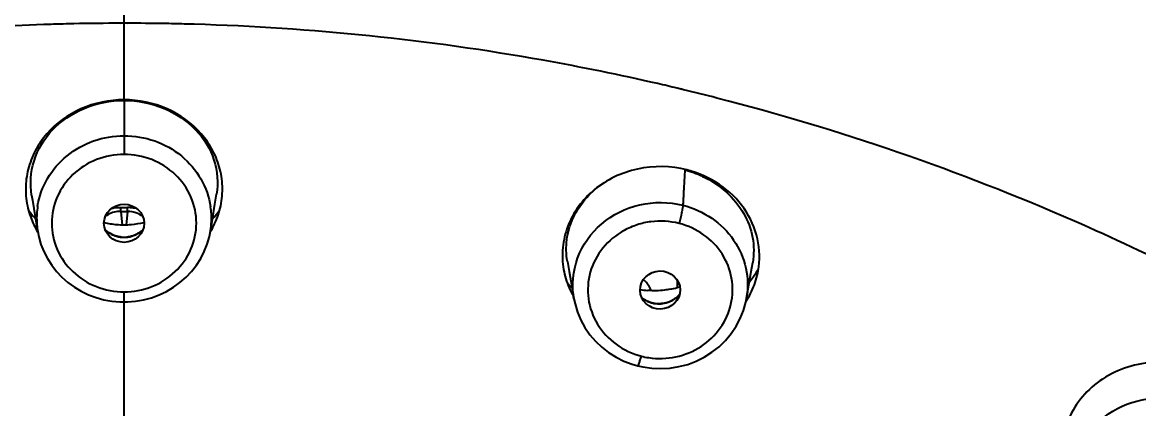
# Model space of a CAD drawing. Header units: millimetres. Extents: x 15137 to 17513, y -10160 to -6800.
# Drawn here: x 16531.18 to 16553.4, y -8228.93 to -8221.23 of the extents above; entities that cross this region are included whole.
import ezdxf

# ---------------------------------------------------------------- set-up
doc = ezdxf.new("R2010")
doc.units = ezdxf.units.MM
doc.styles.add('ARIAL', font='arial.ttf')
doc.dimstyles.get("Standard").update_dxf_attribs({"dimtxt": 15, "dimasz": 15, "dimexe": 0.18, "dimexo": 0.0625, "dimgap": 4, "dimtad": 0, "dimdec": 1, "dimdsep": 46, "dimtxsty": 'ARIAL', "dimcen": 0, "dimclrd": 5, "dimclre": 5, "dimclrt": 5, "dimadec": 0, "dimazin": 0, "dimtfac": 1, "dimtdec": 1, "dimtofl": 0, "dimtmove": 0, "dimatfit": 3, "dimfxl": 1, "dimtolj": 1, "dimtzin": 0, "dimarcsym": 0})

# ---------------------------------------------------------------- blocks, each defined once
blk = doc.blocks.new('*D72')
at = {"color": 5, "lineweight": -2, "transparency": 16777216}
for p, q in [((16473.239, -8277.12), (16473.239, -8173.164)), ((16593.175, -8277.612), (16593.175, -8173.164)), ((16488.239, -8173.344), (16504.502, -8173.344)), ((16578.175, -8173.344), (16561.912, -8173.344))]:
    blk.add_line(p, q, dxfattribs=at)
at = {"color": 5, "transparency": 16777216}
for points in [[(16488.239, -8170.844), (16488.239, -8175.844), (16473.239, -8173.344)], [(16578.175, -8170.844), (16578.175, -8175.844), (16593.175, -8173.344)]]:
    blk.add_solid(points, dxfattribs=at)
at = {"layer": 'Defpoints', "color": 0, "transparency": 16777216}
for p in [(16593.175, -8173.344), (16473.239, -8277.182), (16593.175, -8277.675)]:
    blk.add_point(p, dxfattribs=at)
at = {"color": 5, "transparency": 16777216, "insert": (16533.207, -8173.344), "char_height": 15, "attachment_point": 5, "style": 'ARIAL'}
blk.add_mtext('\\A1;%%C120', dxfattribs=at)

msp = doc.modelspace()

# ---------------------------------------------------------------- linework, layer by layer
at = {"color": 6}
msp.add_line((16533.207, -8222.779), (16533.207, -8192.279), dxfattribs=at)
at = {"linetype": 'Continuous'}
for p, q in [((16533.207, -8221.253), (16533.141, -8221.255)), ((16533.272, -8221.253), (16533.141, -8221.253)), ((16533.272, -8221.255), (16533.207, -8221.253)), ((16533.207, -8222.779), (16533.207, -8221.253)), ((16544.302, -8222.567), (16544.215, -8222.548)), ((16544.346, -8222.577), (16544.216, -8222.546)), ((16544.345, -8222.578), (16544.302, -8222.567)), ((16533.207, -8222.79), (16533.207, -8223.865)), ((16531.367, -8224.678), (16531.384, -8224.78)), ((16531.384, -8224.78), (16531.467, -8225.274)), ((16535.014, -8224.86), (16535.047, -8224.659)), ((16533.141, -8225.001), (16533.141, -8224.921)), ((16533.141, -8225.001), (16533.273, -8225.001)), ((16533.141, -8225.001), (16533.167, -8225.272)), ((16533.273, -8225.001), (16533.246, -8225.272)), ((16533.273, -8225.001), (16533.273, -8224.921)), ((16531.467, -8225.274), (16531.488, -8225.4)), ((16531.488, -8225.4), (16531.51, -8225.509)), ((16534.905, -8225.502), (16534.927, -8225.388)), ((16542.032, -8225.996), (16542.067, -8226.199)), ((16542.067, -8226.199), (16542.14, -8226.61)), ((16545.671, -8226.308), (16545.703, -8226.122)), ((16545.703, -8226.122), (16545.721, -8226.018)), ((16545.599, -8226.731), (16545.671, -8226.308)), ((16545.653, -8226.412), (16545.66, -8226.404)), ((16533.207, -8226.805), (16533.207, -8226.603)), ((16542.14, -8226.61), (16542.163, -8226.744)), ((16533.207, -8229.826), (16533.207, -8226.805)), ((16545.584, -8226.807), (16545.599, -8226.732)), ((16545.599, -8226.731), (16545.599, -8226.732))]:
    msp.add_line(p, q, dxfattribs=at)
for points in [[(16534.926, -8225.393), (16534.965, -8225.161), (16535.014, -8224.86)], [(16531.51, -8225.509), (16531.553, -8225.657), (16531.611, -8225.801), (16531.682, -8225.94), (16531.766, -8226.072), (16531.863, -8226.196), (16531.971, -8226.311), (16532.09, -8226.416), (16532.219, -8226.509), (16532.356, -8226.591), (16532.5, -8226.661), (16532.65, -8226.717), (16532.805, -8226.76), (16532.963, -8226.788), (16533.123, -8226.803), (16533.207, -8226.805)], [(16533.207, -8226.805), (16533.274, -8226.804), (16533.436, -8226.79), (16533.596, -8226.763), (16533.753, -8226.72), (16533.905, -8226.664), (16534.051, -8226.595), (16534.189, -8226.513), (16534.319, -8226.418), (16534.44, -8226.313), (16534.55, -8226.196), (16534.647, -8226.071), (16534.732, -8225.938), (16534.804, -8225.797), (16534.862, -8225.652), (16534.905, -8225.502)], [(16542.163, -8226.744), (16542.185, -8226.845), (16542.234, -8227.008)], [(16543.432, -8228.078), (16543.533, -8228.1), (16543.711, -8228.125), (16543.892, -8228.133), (16544.073, -8228.122), (16544.253, -8228.093), (16544.428, -8228.047), (16544.597, -8227.983), (16544.758, -8227.903), (16544.91, -8227.807), (16545.051, -8227.696), (16545.18, -8227.572), (16545.293, -8227.436), (16545.391, -8227.29), (16545.473, -8227.136), (16545.537, -8226.974), (16545.584, -8226.807)], [(16542.234, -8227.008), (16542.299, -8227.165), (16542.382, -8227.315), (16542.479, -8227.457), (16542.591, -8227.588), (16542.716, -8227.707), (16542.854, -8227.814), (16543.002, -8227.907), (16543.158, -8227.984), (16543.322, -8228.046), (16543.432, -8228.078)]]:
    msp.add_lwpolyline(points, dxfattribs=at)
for centre, radius, start, end in [((16533.208, -8268.814), 47.561, 91.692, 91.9297), ((16533.208, -8268.8), 47.547, 91.3875, 91.692), ((16533.208, -8268.787), 47.533, 91.21, 91.3875), ((16533.207, -8268.744), 47.491, 90.0792, 91.2101), ((16533.207, -8268.734), 47.481, 89.0491, 89.9209), ((16533.206, -8268.773), 47.52, 88.7962, 89.0492), ((16533.206, -8268.795), 47.542, 88.3141, 88.7962), ((16533.267, -8268.427), 47.169, 76.579, 77.0572), ((16533.273, -8268.405), 47.146, 75.5862, 76.4167), ((16581.662, -8226.375), 37.357, 176.6298, 177.1078), ((16543.869, -8226.152), 2.035, 70.5172, 75.7779), ((16543.881, -8226.121), 2.002, 65.204, 70.5232), ((16532.892, -8224.552), 1.644, 193.4728, 200.1093), ((16532.907, -8223.825), 1.971, 215.6495, 221.5262), ((16533.024, -8225.143), 1.557, 170.8801, 182.4068), ((16533.128, -8225.502), 0.499, 111.0042, 125.8256), ((16533.133, -8225.517), 0.515, 96.4769, 110.9559), ((16533.134, -8225.524), 0.522, 89.2842, 96.4714), ((16533.207, -8219.833), 5.089, 269.2546, 269.9992), ((16533.207, -8219.833), 5.089, 270.0008, 270.7455), ((16533.284, -8225.791), 0.87, 87.0669, 90.7491), ((16533.285, -8225.502), 0.499, 54.1841, 69.004), ((16533.386, -8225.141), 1.561, 357.9036, 8.4637), ((16533.504, -8223.823), 1.976, 317.7706, 324.3933), ((16533.522, -8224.552), 1.644, 339.8418, 346.4762), ((16532.941, -8224.532), 1.697, 200.1648, 211.0352), ((16532.935, -8223.801), 2.009, 221.5111, 222.1411), ((16533.024, -8225.143), 1.558, 182.4362, 189.5067), ((16533.206, -8223.584), 1.684, 256.3144, 265.0606), ((16533.207, -8223.585), 1.683, 265.0304, 269.9886), ((16533.206, -8223.586), 1.682, 270.0117, 274.986), ((16533.207, -8223.583), 1.684, 274.9559, 283.6886), ((16533.453, -8224.521), 1.719, 328.9133, 333.3045), ((16533.383, -8225.14), 1.564, 350.8571, 357.8724), ((16533.49, -8224.54), 1.678, 333.2975, 339.8241), ((16533.207, -8224.968), 0.548, 262.6672, 269.9772), ((16533.207, -8224.96), 0.554, 263.9661, 269.9846), ((16533.207, -8224.96), 0.554, 270.0154, 276.0365), ((16533.207, -8224.968), 0.548, 270.0227, 277.3309), ((16543.592, -8225.867), 1.66, 190.1402, 203.2312), ((16544.212, -8225.893), 1.644, 336.4716, 349.7735), ((16544.196, -8225.213), 1.887, 324.9343, 330.3534), ((16543.575, -8225.085), 2.046, 221.0122, 221.8721), ((16543.253, -8226.742), 0.478, 39.2214, 52.4735), ((16543.331, -8226.409), 0.894, 356.9603, 2.1414), ((16544.157, -8225.186), 1.934, 320.974, 324.9378), ((16543.593, -8225.068), 2.07, 221.8762, 224.7592), ((16543.639, -8225.847), 1.711, 203.2477, 209.8593), ((16543.761, -8224.867), 1.714, 260.5315, 265.7144), ((16543.262, -8226.733), 0.466, 31.4297, 39.1672), ((16543.267, -8226.73), 0.46, 27.407, 31.4169), ((16543.269, -8226.729), 0.457, 23.5979, 27.4047), ((16543.271, -8226.728), 0.455, 19.1903, 23.5963), ((16543.769, -8224.953), 1.628, 280.8241, 286.0467), ((16543.33, -8226.409), 0.895, 353.0237, 356.9572), ((16543.779, -8224.988), 1.591, 286.0617, 288.0631), ((16544.166, -8225.873), 1.694, 329.9497, 336.4669), ((16543.85, -8226.309), 0.531, 234.7913, 239.5822), ((16543.855, -8226.3), 0.541, 239.5784, 243.953), ((16543.857, -8226.297), 0.545, 243.9504, 248.4011), ((16543.855, -8226.301), 0.54, 248.3907, 255.7648), ((16544.143, -8225.86), 1.721, 327.1996, 329.9576), ((16543.875, -8226.424), 1.507, 255.7966, 261.3568)]:
    msp.add_arc(centre, radius, start, end, dxfattribs=at)
for centre, major_axis, ratio in [((16533.207, -8225.238), (0.4, 0), 0.948772), ((16543.879, -8226.567), (0.4, 0.006), 0.948309)]:
    msp.add_ellipse(centre, major_axis=major_axis, ratio=ratio, dxfattribs=at)
for points, knots in [([(16470.777, -8261.974), (16470.564, -8257.996), (16470.997, -8249.952), (16474.202, -8238.288), (16478.885, -8229.292), (16483.703, -8222.757), (16489.224, -8216.684), (16497.308, -8210.143), (16506.567, -8205.306), (16514.472, -8202.545), (16522.655, -8200.546), (16528.993, -8199.939), (16533.207, -8199.939)], [0, 0, 0, 0, 0.121522, 0.243492, 0.366411, 0.428424, 0.490784, 0.616404, 0.743348, 0.807307, 0.871469, 1, 1, 1, 1]), ([(16595.636, -8261.974), (16595.849, -8257.996), (16595.417, -8249.952), (16592.212, -8238.288), (16587.529, -8229.292), (16582.711, -8222.757), (16577.189, -8216.684), (16569.106, -8210.143), (16559.846, -8205.306), (16551.941, -8202.545), (16543.759, -8200.546), (16537.42, -8199.939), (16533.207, -8199.939)], [0, 0, 0, 0, 0.121522, 0.243492, 0.366411, 0.428424, 0.490784, 0.616404, 0.743348, 0.807307, 0.871469, 1, 1, 1, 1]), ([(16470.991, -8261.672), (16471.131, -8257.909), (16471.921, -8252.257), (16474.088, -8245.011), (16476.987, -8237.969), (16481.943, -8229.707), (16488.441, -8222.535), (16494.421, -8217.583), (16500.907, -8213.172), (16509.804, -8208.805), (16521.3, -8205.597), (16533.231, -8204.516), (16545.161, -8205.605), (16556.655, -8208.822), (16565.548, -8213.196), (16572.03, -8217.612), (16578.007, -8222.568), (16584.499, -8229.745), (16589.448, -8238.01), (16592.341, -8245.055), (16594.502, -8252.302), (16595.287, -8257.955), (16595.424, -8261.718)], [0, 0, 0, 0, 0.060743, 0.091251, 0.121862, 0.183409, 0.24559, 0.276968, 0.308508, 0.371957, 0.43586, 0.500007, 0.564153, 0.628055, 0.691501, 0.72304, 0.754416, 0.816594, 0.87814, 0.90875, 0.939257, 1, 1, 1, 1]), ([(16564.381, -8314.305), (16567.838, -8312.393), (16574.372, -8307.927), (16582.642, -8299.515), (16589.031, -8289.732), (16593.285, -8278.952), (16595.236, -8267.588), (16594.805, -8256.082), (16592.012, -8244.879), (16586.965, -8234.412), (16579.866, -8225.082), (16570.989, -8217.243), (16560.678, -8211.19), (16549.326, -8207.149), (16537.365, -8205.269), (16525.245, -8205.622), (16513.431, -8208.191), (16506.013, -8211.338), (16502.506, -8213.238)], [0, 0, 0, 0, 0.063059, 0.125441, 0.187164, 0.248341, 0.309174, 0.36992, 0.430848, 0.492201, 0.554154, 0.616784, 0.680067, 0.743881, 0.808029, 0.872266, 0.936332, 1, 1, 1, 1]), ([(16473.56, -8257.835), (16473.951, -8254.395), (16475.41, -8247.553), (16479.526, -8237.874), (16485.436, -8229.067), (16492.936, -8221.431), (16501.775, -8215.216), (16511.656, -8210.626), (16522.248, -8207.81), (16529.555, -8207.178), (16533.207, -8207.178)], [0, 0, 0, 0, 0.121505, 0.243723, 0.366989, 0.491492, 0.617254, 0.744133, 0.87184, 1, 1, 1, 1]), ([(16533.207, -8207.178), (16536.868, -8207.178), (16544.193, -8207.813), (16554.809, -8210.643), (16564.71, -8215.255), (16573.561, -8221.5), (16581.064, -8229.17), (16586.965, -8238.014), (16591.061, -8247.729), (16592.498, -8254.594), (16592.877, -8258.044)], [0, 0, 0, 0, 0.128167, 0.25588, 0.382762, 0.508523, 0.633022, 0.756282, 0.878495, 1, 1, 1, 1]), ([(16473.899, -8257.418), (16474.31, -8254.013), (16475.796, -8247.245), (16479.926, -8237.68), (16485.819, -8228.982), (16493.277, -8221.444), (16502.051, -8215.31), (16511.851, -8210.781), (16522.348, -8208.004), (16529.588, -8207.381), (16533.207, -8207.381)], [0, 0, 0, 0, 0.121478, 0.243672, 0.366932, 0.491438, 0.617211, 0.744105, 0.871826, 1, 1, 1, 1]), ([(16533.207, -8207.381), (16536.825, -8207.381), (16544.065, -8208.004), (16554.563, -8210.781), (16564.362, -8215.31), (16573.136, -8221.444), (16580.595, -8228.982), (16586.488, -8237.68), (16590.617, -8247.245), (16592.104, -8254.013), (16592.514, -8257.418)], [0, 0, 0, 0, 0.128174, 0.255895, 0.382789, 0.508562, 0.633068, 0.756328, 0.878522, 1, 1, 1, 1]), ([(16533.207, -8207.81), (16529.615, -8207.81), (16522.43, -8208.429), (16512.01, -8211.184), (16502.282, -8215.677), (16493.571, -8221.764), (16486.164, -8229.244), (16481.271, -8236.458), (16478.243, -8242.652), (16475.831, -8249.055), (16474.719, -8254.092), (16474.309, -8257.473)], [0, 0, 0, 0, 0.128122, 0.255798, 0.382654, 0.508402, 0.632897, 0.75616, 0.817448, 0.87851, 1, 1, 1, 1]), ([(16592.105, -8257.473), (16591.694, -8254.092), (16590.583, -8249.055), (16588.171, -8242.652), (16585.143, -8236.458), (16580.25, -8229.244), (16572.843, -8221.764), (16564.131, -8215.677), (16554.403, -8211.184), (16543.984, -8208.429), (16536.798, -8207.81), (16533.207, -8207.81)], [0, 0, 0, 0, 0.12149, 0.182552, 0.24384, 0.367103, 0.491598, 0.617346, 0.744202, 0.871878, 1, 1, 1, 1]), ([(16591.795, -8257.51), (16591.391, -8254.233), (16589.959, -8247.72), (16586.03, -8238.497), (16580.442, -8230.076), (16573.375, -8222.725), (16565.051, -8216.673), (16555.733, -8212.106), (16545.716, -8209.163), (16538.777, -8208.347), (16535.298, -8208.23)], [0, 0, 0, 0, 0.121577, 0.243853, 0.367143, 0.491628, 0.617339, 0.744155, 0.871821, 1, 1, 1, 1]), ([(16546.525, -8216.934), (16548.689, -8217.482), (16552.943, -8218.845), (16556.994, -8220.731), (16558.944, -8221.795)], [0, 0, 0, 0, 0.501236, 1, 1, 1, 1]), ([(16531.607, -8221.28), (16530.847, -8221.306), (16527.815, -8221.481), (16524.8, -8221.947), (16522.581, -8222.456)], [0, 0, 0, 0, 0.250385, 1, 1, 1, 1]), ([(16543.832, -8222.456), (16543.077, -8222.283), (16540.035, -8221.662), (16536.932, -8221.342), (16534.604, -8221.274)], [0, 0, 0, 0, 0.24984, 1, 1, 1, 1]), ([(16533.207, -8222.779), (16532.914, -8222.779), (16532.335, -8222.898), (16531.741, -8223.326), (16531.428, -8223.781), (16531.283, -8224.155), (16531.232, -8224.547), (16531.263, -8224.808), (16531.293, -8224.935)], [0, 0, 0, 0, 0.265795, 0.520663, 0.643545, 0.76353, 0.881832, 1, 1, 1, 1]), ([(16531.367, -8224.678), (16531.33, -8224.454), (16531.364, -8223.97), (16531.749, -8223.332), (16532.404, -8222.896), (16532.936, -8222.791), (16533.207, -8222.79)], [0, 0, 0, 0, 0.228949, 0.468916, 0.726603, 1, 1, 1, 1]), ([(16535.12, -8224.936), (16535.15, -8224.81), (16535.181, -8224.548), (16535.131, -8224.156), (16534.986, -8223.781), (16534.673, -8223.327), (16534.079, -8222.898), (16533.499, -8222.779), (16533.207, -8222.779)], [0, 0, 0, 0, 0.118173, 0.236475, 0.356457, 0.479335, 0.734199, 1, 1, 1, 1]), ([(16533.207, -8222.79), (16533.475, -8222.79), (16534.003, -8222.893), (16534.653, -8223.322), (16535.05, -8223.951), (16535.084, -8224.435), (16535.047, -8224.659)], [0, 0, 0, 0, 0.271522, 0.530315, 0.769568, 1, 1, 1, 1]), ([(16554.387, -8226.261), (16553.643, -8225.885), (16550.618, -8224.461), (16547.439, -8223.367), (16545.009, -8222.743)], [0, 0, 0, 0, 0.249376, 1, 1, 1, 1]), ([(16531.486, -8224.897), (16531.517, -8224.704), (16531.655, -8224.324), (16532.053, -8223.864), (16532.591, -8223.563), (16533.002, -8223.493), (16533.207, -8223.493)], [0, 0, 0, 0, 0.243653, 0.491578, 0.743957, 1, 1, 1, 1]), ([(16533.207, -8223.493), (16533.413, -8223.493), (16533.826, -8223.563), (16534.368, -8223.867), (16534.766, -8224.332), (16534.901, -8224.717), (16534.93, -8224.911)], [0, 0, 0, 0, 0.255619, 0.50817, 0.756118, 1, 1, 1, 1]), ([(16533.207, -8223.865), (16533.02, -8223.865), (16532.644, -8223.936), (16532.167, -8224.239), (16531.844, -8224.694), (16531.728, -8225.234), (16531.843, -8225.775), (16532.166, -8226.23), (16532.644, -8226.532), (16533.02, -8226.603), (16533.207, -8226.603)], [0, 0, 0, 0, 0.128014, 0.254311, 0.378119, 0.500011, 0.621874, 0.745635, 0.871911, 1, 1, 1, 1]), ([(16533.207, -8226.603), (16533.394, -8226.603), (16533.77, -8226.532), (16534.248, -8226.229), (16534.57, -8225.774), (16534.685, -8225.234), (16534.571, -8224.694), (16534.248, -8224.238), (16533.77, -8223.936), (16533.394, -8223.865), (16533.207, -8223.865)], [0, 0, 0, 0, 0.128179, 0.25445, 0.378149, 0.499918, 0.621667, 0.745361, 0.87172, 1, 1, 1, 1]), ([(16544.411, -8224.174), (16544.093, -8224.093), (16543.42, -8224.08), (16542.67, -8224.436), (16542.241, -8224.89), (16542.024, -8225.287), (16541.921, -8225.72), (16541.933, -8226.016), (16541.958, -8226.16)], [0, 0, 0, 0, 0.26523, 0.521341, 0.644564, 0.764405, 0.882252, 1, 1, 1, 1]), ([(16545.83, -8226.185), (16545.868, -8225.975), (16545.858, -8225.53), (16545.581, -8224.913), (16545.079, -8224.425), (16544.642, -8224.232), (16544.411, -8224.174)], [0, 0, 0, 0, 0.236973, 0.48044, 0.735075, 1, 1, 1, 1]), ([(16544.72, -8224.303), (16544.893, -8224.383), (16545.209, -8224.589), (16545.56, -8225.015), (16545.747, -8225.509), (16545.749, -8225.855), (16545.721, -8226.018)], [0, 0, 0, 0, 0.268399, 0.523911, 0.76556, 1, 1, 1, 1]), ([(16542.032, -8225.996), (16542.007, -8225.854), (16542, -8225.56), (16542.123, -8225.132), (16542.368, -8224.748), (16542.599, -8224.542), (16542.728, -8224.454)], [0, 0, 0, 0, 0.242728, 0.486257, 0.737355, 1, 1, 1, 1]), ([(16544.352, -8224.49), (16544.348, -8224.587), (16544.341, -8224.716), (16544.334, -8224.845), (16544.332, -8224.878)], [0, 0, 0, 0, 0.747117, 1, 1, 1, 1]), ([(16542.163, -8226.742), (16542.116, -8226.474), (16542.168, -8225.898), (16542.673, -8225.193), (16543.458, -8224.801), (16544.054, -8224.808), (16544.332, -8224.878)], [0, 0, 0, 0, 0.242913, 0.489771, 0.743332, 1, 1, 1, 1]), ([(16532.963, -8224.938), (16532.978, -8224.935), (16533.036, -8224.925), (16533.096, -8224.921), (16533.141, -8224.921)], [0, 0, 0, 0, 0.243553, 1, 1, 1, 1]), ([(16544.332, -8224.878), (16544.331, -8224.898), (16544.323, -8224.949), (16544.3, -8225.071), (16544.275, -8225.171), (16544.255, -8225.24)], [0, 0, 0, 0, 0.165234, 0.416176, 1, 1, 1, 1]), ([(16544.332, -8224.878), (16544.536, -8224.929), (16544.924, -8225.103), (16545.371, -8225.548), (16545.623, -8226.118), (16545.632, -8226.533), (16545.599, -8226.731)], [0, 0, 0, 0, 0.256219, 0.507748, 0.75483, 1, 1, 1, 1]), ([(16544.255, -8225.24), (16544.073, -8225.194), (16543.784, -8225.177), (16543.417, -8225.26), (16543.074, -8225.408), (16542.712, -8225.706), (16542.453, -8226.198), (16542.414, -8226.749), (16542.602, -8227.269), (16542.983, -8227.68), (16543.326, -8227.839), (16543.506, -8227.885)], [0, 0, 0, 0, 0.128179, 0.192459, 0.256384, 0.381922, 0.504874, 0.626424, 0.748655, 0.873068, 1, 1, 1, 1]), ([(16543.649, -8227.913), (16543.829, -8227.941), (16544.2, -8227.93), (16544.708, -8227.719), (16545.102, -8227.345), (16545.323, -8226.857), (16545.336, -8226.325), (16545.138, -8225.827), (16544.762, -8225.437), (16544.43, -8225.284), (16544.255, -8225.24)], [0, 0, 0, 0, 0.12859, 0.256013, 0.381134, 0.503815, 0.625393, 0.74787, 0.872673, 1, 1, 1, 1]), ([(16533.149, -8225.511), (16533.119, -8225.508), (16533.003, -8225.486), (16532.894, -8225.426), (16532.831, -8225.365)], [0, 0, 0, 0, 0.255016, 1, 1, 1, 1]), ([(16532.853, -8225.386), (16532.912, -8225.436), (16533.008, -8225.487), (16533.111, -8225.508), (16533.137, -8225.511)], [0, 0, 0, 0, 0.747391, 1, 1, 1, 1]), ([(16533.583, -8225.365), (16533.52, -8225.426), (16533.411, -8225.486), (16533.295, -8225.508), (16533.265, -8225.511)], [0, 0, 0, 0, 0.744978, 1, 1, 1, 1]), ([(16533.276, -8225.511), (16533.305, -8225.508), (16533.417, -8225.485), (16533.521, -8225.425), (16533.583, -8225.366)], [0, 0, 0, 0, 0.253096, 1, 1, 1, 1]), ([(16544.075, -8226.552), (16544.039, -8226.559), (16543.893, -8226.582), (16543.744, -8226.585), (16543.633, -8226.577)], [0, 0, 0, 0, 0.247179, 1, 1, 1, 1]), ([(16544.266, -8226.657), (16544.207, -8226.724), (16544.102, -8226.794), (16543.987, -8226.825), (16543.957, -8226.831)], [0, 0, 0, 0, 0.745068, 1, 1, 1, 1]), ([(16543.999, -8226.823), (16544.025, -8226.816), (16544.125, -8226.782), (16544.215, -8226.717), (16544.267, -8226.657)], [0, 0, 0, 0, 0.252752, 1, 1, 1, 1]), ([(16543.432, -8228.077), (16543.434, -8228.077), (16543.439, -8228.073), (16543.449, -8228.056), (16543.464, -8228.017), (16543.484, -8227.957), (16543.498, -8227.91), (16543.506, -8227.885)], [0, 0, 0, 0, 0.026268, 0.081414, 0.293511, 0.620361, 1, 1, 1, 1]), ([(16554.852, -8228.263), (16554.519, -8228.081), (16553.748, -8227.903), (16552.818, -8228.191), (16552.27, -8228.67), (16551.991, -8229.118), (16551.864, -8229.624), (16551.89, -8229.97), (16551.929, -8230.136)], [0, 0, 0, 0, 0.263679, 0.520342, 0.643674, 0.763375, 0.881308, 1, 1, 1, 1]), ([(16552.105, -8230.12), (16552.148, -8229.856), (16552.378, -8229.338), (16553.052, -8228.822), (16553.894, -8228.654), (16554.455, -8228.805), (16554.7, -8228.938)], [0, 0, 0, 0, 0.242964, 0.492066, 0.746232, 1, 1, 1, 1])]:
    msp.add_open_spline(points, degree=3, knots=knots, dxfattribs=at)
for points in [[(16533.464, -8225.035), (16533.404, -8225.012), (16533.338, -8225.001), (16533.273, -8225.001)], [(16533.329, -8224.923), (16533.37, -8224.925), (16533.41, -8224.93), (16533.45, -8224.938)], [(16543.72, -8226.823), (16543.645, -8226.804), (16543.572, -8226.767), (16543.512, -8226.718)], [(16543.957, -8226.831), (16543.879, -8226.845), (16543.797, -8226.842), (16543.72, -8226.823)], [(16543.722, -8226.825), (16543.812, -8226.847), (16543.91, -8226.847), (16543.999, -8226.823)]]:
    msp.add_open_spline(points, degree=3, dxfattribs=at)

# ---------------------------------------------------------------- dimensions: what is measured, and where the dimension line sits
dim = msp.add_linear_dim(base=(16593.175, -8173.344), p1=(16473.239, -8277.182), p2=(16593.175, -8277.675), dimstyle='Standard', override={"dimdec": 0, "dimpost": '%%C<>', "dimtfillclr": 7})
dim.commit()
dim.dimension.update_dxf_attribs({"geometry": '*D72', "text_midpoint": (16533.207, -8173.344)})

doc.saveas('drawing.dxf')
